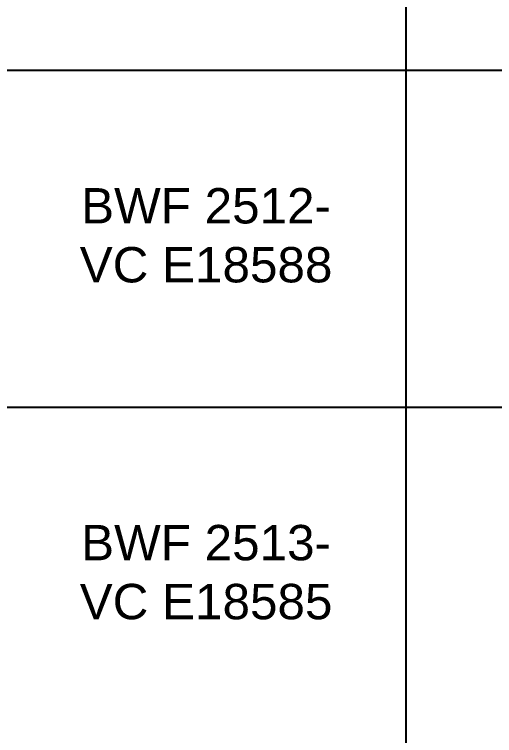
# Model space of a CAD drawing. Header units: inches. Extents: x 3613 to 8393, y -2205 to -794.
# Drawn here: x 3660.7 to 3708.3, y -1720.2 to -1648.8 of the extents above; entities that cross this region are included whole.
import ezdxf

# ---------------------------------------------------------------- set-up
doc = ezdxf.new("R2010")
doc.units = ezdxf.units.IN
doc.header["$MEASUREMENT"] = 0
doc.styles.get("Standard").update_dxf_attribs({"font": 'arial.ttf'})

msp = doc.modelspace()

# ---------------------------------------------------------------- linework, layer by layer
for p, q in [((3699.458, -1574.144), (3699.458, -1830.105)), ((3632.745, -1654.321), (4029.183, -1654.321)), ((3632.745, -1687.662), (4029.183, -1687.662))]:
    msp.add_line(p, q)

# ---------------------------------------------------------------- texts
at = {"char_height": 3.5, "width": 53.18236, "attachment_point": 5}
for s, insert in [('BWF 2512-\\PVC E18588', (3679.706, -1670.686)), ('BWF 2513-\\PVC E18585', (3679.706, -1704.028))]:
    msp.add_mtext(s, dxfattribs=dict(at, insert=insert))

doc.saveas('drawing.dxf')
